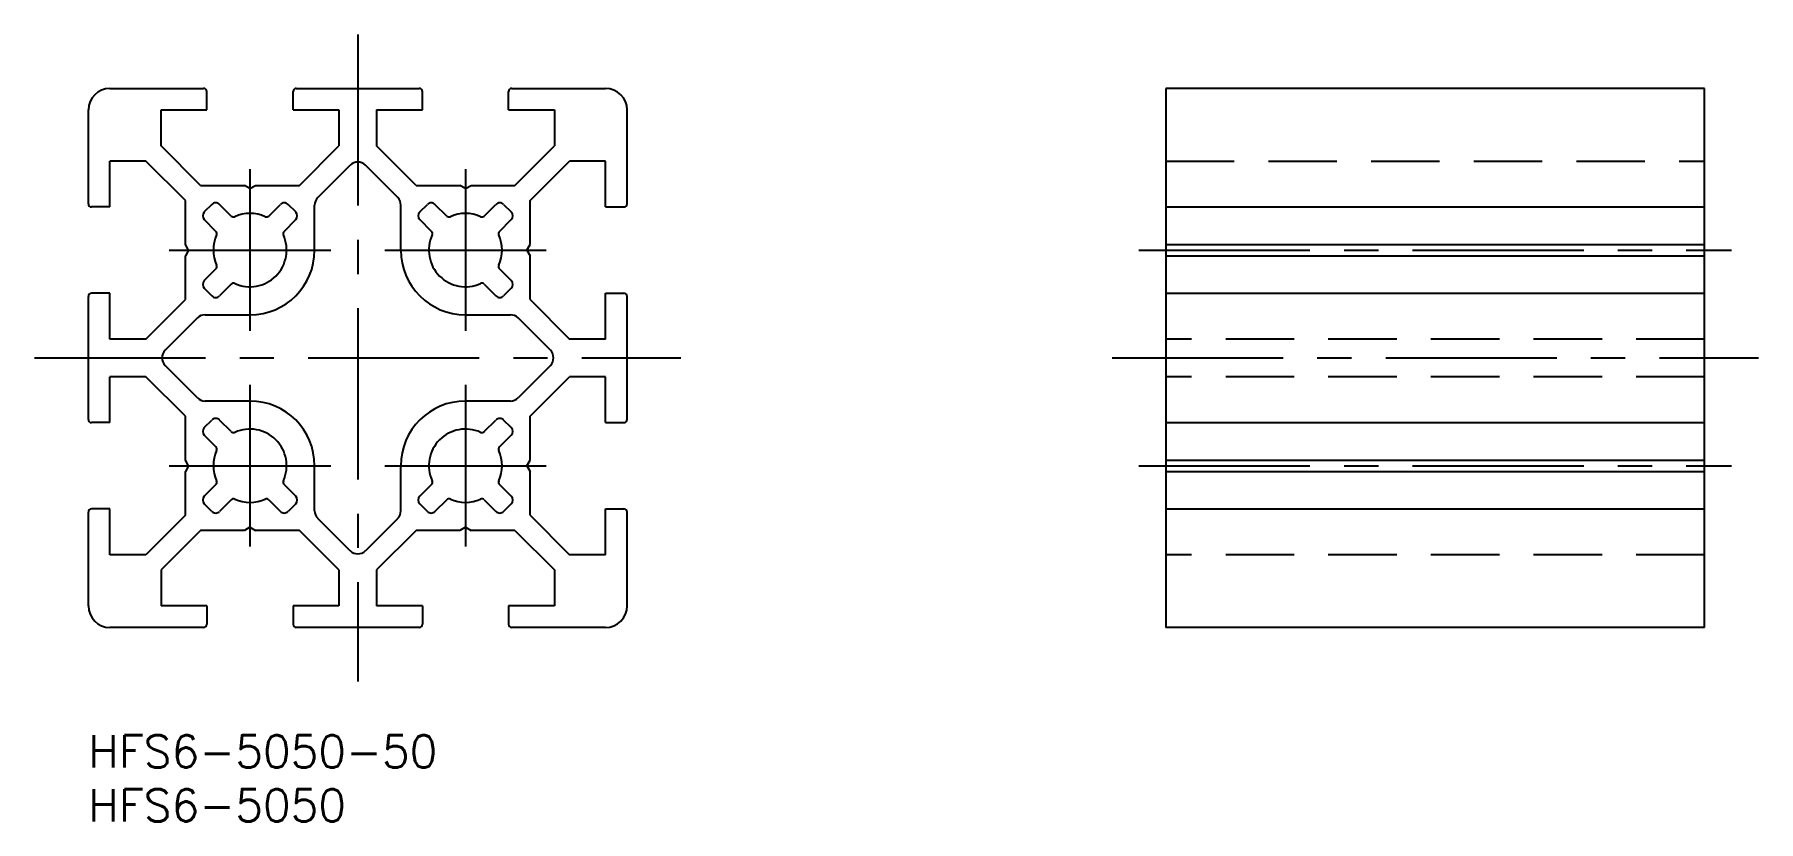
# Model space of a CAD drawing. Extents: x -5 to 155, y -8 to 65.
import ezdxf

# ---------------------------------------------------------------- set-up
doc = ezdxf.new("R2010")
doc.units = 0
doc.header["$LTSCALE"] = 0.5
doc.linetypes.add('CENTER', pattern=[50.8, 31.75, -6.35, 6.35, -6.35])
doc.linetypes.add('DASHED', pattern=[19.05, 12.7, -6.35])
for name, color, linetype in [('MSM_CENTER', 1, 'CENTER'), ('MSM_CONTINUOUS', 7, 'CONTINUOUS'), ('MSM_DASHED', 4, 'DASHED'), ('MSM_PART_NUMBER', 7, 'CONTINUOUS')]:
    doc.layers.add(name, color=color, linetype=linetype)
doc.styles.get("Standard").update_dxf_attribs({"font": 'txt.shx', "height": 3, "bigfont": 'bigfont.shx'})

# ---------------------------------------------------------------- blocks, each defined once
blk = doc.blocks.new('*U2')
at = {"layer": 'MSM_PART_NUMBER'}
blk.add_text('HFS6-5050-50', height=3, dxfattribs=at).set_placement((0, -3))
blk = doc.blocks.new('*U3')
at = {"layer": 'MSM_PART_NUMBER'}
blk.add_text('HFS6-5050', height=3, dxfattribs=at).set_placement((0, -8))

msp = doc.modelspace()

# ---------------------------------------------------------------- linework, layer by layer
at = {"layer": 'MSM_CENTER'}
for p, q in [((25, 65), (25, 5)), ((15, 52.5), (15, 37.5)), ((35, 52.5), (35, 37.5)), ((7.5, 45), (22.5, 45)), ((27.5, 45), (42.5, 45)), ((97.5, 45), (152.5, 45)), ((-5, 35), (55, 35)), ((95, 35), (155, 35)), ((15, 32.5), (15, 17.5)), ((35, 32.5), (35, 17.5)), ((7.5, 25), (22.5, 25)), ((27.5, 25), (42.5, 25)), ((97.5, 25), (152.5, 25))]:
    msp.add_line(p, q, dxfattribs=at)
at = {"layer": 'MSM_CONTINUOUS'}
for p, q in [((2, 60), (10.7, 60)), ((11, 58), (11, 59.7)), ((19, 58), (19, 59.7)), ((19.3, 60), (30.7, 60)), ((31, 58), (31, 59.7)), ((39, 58), (39, 59.7)), ((39.3, 60), (48, 60)), ((150, 60), (100, 60)), ((100, 60), (100, 10)), ((150, 10), (150, 60)), ((0, 49.3), (0, 58)), ((6.75, 58), (11, 58)), ((6.75, 54.66), (6.75, 58)), ((19, 58), (23.25, 58)), ((23.25, 58), (23.25, 54.66)), ((26.75, 58), (31, 58)), ((26.75, 58), (26.75, 54.66)), ((39, 58), (43.25, 58)), ((43.25, 58), (43.25, 54.66)), ((50, 49.3), (50, 58)), ((10.41, 51), (6.75, 54.66)), ((19.59, 51), (23.25, 54.66)), ((30.41, 51), (26.75, 54.66)), ((39.59, 51), (43.25, 54.66)), ((2, 49), (2, 53.25)), ((5.34, 53.25), (2, 53.25)), ((9, 49.59), (5.34, 53.25)), ((21.29, 49.88), (24.29, 52.88)), ((28.71, 49.88), (25.71, 52.88)), ((41, 49.59), (44.66, 53.25)), ((48, 53.25), (44.66, 53.25)), ((48, 49), (48, 53.25)), ((10.41, 51), (14.48, 51)), ((15, 50.7), (14.48, 51)), ((15, 50.7), (15.52, 51)), ((15.52, 51), (19.59, 51)), ((30.41, 51), (34.48, 51)), ((35, 50.7), (34.48, 51)), ((35, 50.7), (35.52, 51)), ((35.52, 51), (39.59, 51)), ((2, 49), (0.3, 49)), ((9, 45.52), (9, 49.59)), ((11.46, 49.24), (10.76, 48.54)), ((13.26, 48.16), (12.17, 49.24)), ((16.74, 48.16), (17.83, 49.24)), ((19.24, 48.54), (18.54, 49.24)), ((21, 45), (21, 49.17)), ((29, 45), (29, 49.17)), ((30.76, 48.54), (31.46, 49.24)), ((33.26, 48.16), (32.17, 49.24)), ((36.74, 48.16), (37.83, 49.24)), ((38.54, 49.24), (39.24, 48.54)), ((41, 45.52), (41, 49.59)), ((48, 49), (49.7, 49)), ((100, 49), (150, 49)), ((11.84, 46.74), (10.76, 47.83)), ((18.16, 46.74), (19.24, 47.83)), ((31.84, 46.74), (30.76, 47.83)), ((38.16, 46.74), (39.24, 47.83)), ((9.3, 45), (9, 45.52)), ((9.3, 45), (9, 44.48)), ((40.7, 45), (41, 45.52)), ((40.7, 45), (41, 44.48)), ((100, 45.52), (150, 45.52)), ((9, 40.41), (9, 44.48)), ((11.84, 43.26), (10.76, 42.17)), ((38.16, 43.26), (39.24, 42.17)), ((41, 40.41), (41, 44.48)), ((100, 44.48), (150, 44.48)), ((13.26, 41.84), (12.17, 40.76)), ((36.74, 41.84), (37.83, 40.76)), ((0, 29.3), (0, 40.7)), ((2, 41), (0.3, 41)), ((2, 36.75), (2, 41)), ((5.34, 36.75), (9, 40.41)), ((10.76, 41.46), (11.46, 40.76)), ((39.24, 41.46), (38.54, 40.76)), ((41, 40.41), (44.66, 36.75)), ((48, 36.75), (48, 41)), ((48, 41), (49.7, 41)), ((50, 29.3), (50, 40.7)), ((100, 41), (150, 41)), ((10.12, 38.71), (7.12, 35.71)), ((10.83, 39), (15, 39)), ((35, 39), (39.17, 39)), ((42.88, 35.71), (39.88, 38.71)), ((5.34, 36.75), (2, 36.75)), ((48, 36.75), (44.66, 36.75)), ((10.12, 31.29), (7.12, 34.29)), ((42.88, 34.29), (39.88, 31.29)), ((2, 29), (2, 33.25)), ((5.34, 33.25), (2, 33.25)), ((9, 29.59), (5.34, 33.25)), ((41, 29.59), (44.66, 33.25)), ((48, 33.25), (44.66, 33.25)), ((48, 29), (48, 33.25)), ((15, 31), (10.83, 31)), ((39.17, 31), (35, 31)), ((2, 29), (0.3, 29)), ((9, 25.52), (9, 29.59)), ((10.76, 28.54), (11.46, 29.24)), ((13.26, 28.16), (12.17, 29.24)), ((36.74, 28.16), (37.83, 29.24)), ((39.24, 28.54), (38.54, 29.24)), ((41, 25.52), (41, 29.59)), ((48, 29), (49.7, 29)), ((100, 29), (150, 29)), ((11.84, 26.74), (10.76, 27.83)), ((38.16, 26.74), (39.24, 27.83)), ((9.3, 25), (9, 25.52)), ((9.3, 25), (9, 24.48)), ((9, 20.41), (9, 24.48)), ((21, 20.83), (21, 25)), ((29, 20.83), (29, 25)), ((40.7, 25), (41, 25.52)), ((40.7, 25), (41, 24.48)), ((41, 20.41), (41, 24.48)), ((100, 25.52), (150, 25.52)), ((100, 24.48), (150, 24.48)), ((11.84, 23.26), (10.76, 22.17)), ((18.16, 23.26), (19.24, 22.17)), ((31.84, 23.26), (30.76, 22.17)), ((38.16, 23.26), (39.24, 22.17)), ((2, 21), (0.3, 21)), ((2, 16.75), (2, 21)), ((11.46, 20.76), (10.76, 21.46)), ((13.26, 21.84), (12.17, 20.76)), ((16.74, 21.84), (17.83, 20.76)), ((19.24, 21.46), (18.54, 20.76)), ((30.76, 21.46), (31.46, 20.76)), ((33.26, 21.84), (32.17, 20.76)), ((36.74, 21.84), (37.83, 20.76)), ((38.54, 20.76), (39.24, 21.46)), ((48, 16.75), (48, 21)), ((48, 21), (49.7, 21)), ((100, 21), (150, 21)), ((0, 12), (0, 20.7)), ((9, 20.41), (5.34, 16.75)), ((15, 19.3), (14.48, 19)), ((15, 19.3), (15.52, 19)), ((24.29, 17.12), (21.29, 20.12)), ((28.71, 20.12), (25.71, 17.12)), ((35, 19.3), (34.48, 19)), ((35, 19.3), (35.52, 19)), ((41, 20.41), (44.66, 16.75)), ((50, 12), (50, 20.7)), ((10.41, 19), (6.75, 15.34)), ((14.48, 19), (10.41, 19)), ((19.59, 19), (15.52, 19)), ((23.25, 15.34), (19.59, 19)), ((30.41, 19), (26.75, 15.34)), ((34.48, 19), (30.41, 19)), ((39.59, 19), (35.52, 19)), ((39.59, 19), (43.25, 15.34)), ((5.34, 16.75), (2, 16.75)), ((48, 16.75), (44.66, 16.75)), ((6.75, 15.34), (6.75, 12)), ((23.25, 15.34), (23.25, 12)), ((26.75, 15.34), (26.75, 12)), ((43.25, 15.34), (43.25, 12)), ((11, 12), (6.75, 12)), ((11, 12), (11, 10.3)), ((23.25, 12), (19, 12)), ((19, 12), (19, 10.3)), ((31, 12), (26.75, 12)), ((31, 12), (31, 10.3)), ((43.25, 12), (39, 12)), ((39, 12), (39, 10.3)), ((10.7, 10), (2, 10)), ((30.7, 10), (19.3, 10)), ((48, 10), (39.3, 10)), ((150, 10), (100, 10))]:
    msp.add_line(p, q, dxfattribs=at)
for centre, radius, start, end in [((2, 58), 2, 90, 180), ((10.7, 59.7), 0.3, 0, 90), ((19.3, 59.7), 0.3, 90, 180), ((30.7, 59.7), 0.3, 0, 90), ((39.3, 59.7), 0.3, 90, 180), ((48, 58), 2, 0, 90), ((25, 52.17), 1, 45, 135), ((22, 49.17), 1, 135, 180), ((28, 49.17), 1, 0, 45), ((0.3, 49.3), 0.3, 180, 270), ((11.11, 48.18), 0.5, 135.0004, 225), ((11.82, 48.89), 0.5, 45, 135.0004), ((13.47, 48.37), 0.3, 225, 294.43), ((15, 45), 3.4, 65.57, 114.43), ((16.53, 48.37), 0.3, 245.57, 315), ((18.18, 48.89), 0.5, 44.9996, 135), ((18.89, 48.18), 0.5, 315, 44.9996), ((31.11, 48.18), 0.5, 135.0004, 225), ((31.82, 48.89), 0.5, 45, 135.0004), ((33.47, 48.37), 0.3, 225, 294.43), ((35, 45), 3.4, 65.57, 114.43), ((36.53, 48.37), 0.3, 245.57, 315), ((38.18, 48.89), 0.5, 44.9996, 135), ((38.89, 48.18), 0.5, 315, 44.9996), ((49.7, 49.3), 0.3, 270, 0), ((15, 45), 3.4, 155.57, 204.43), ((11.63, 46.53), 0.3, 335.57, 45), ((15, 45), 3.4, 245.57, 24.43), ((18.37, 46.53), 0.3, 135, 204.43), ((35, 45), 3.4, 155.57, 294.43), ((31.63, 46.53), 0.3, 335.57, 45), ((38.37, 46.53), 0.3, 135, 204.43), ((35, 45), 3.4, 335.57, 24.43), ((15, 45), 6, 270, 0), ((35, 45), 6, 180, 270), ((11.63, 43.47), 0.3, 315, 24.43), ((38.37, 43.47), 0.3, 155.57, 225), ((11.11, 41.82), 0.5, 135, 224.9996), ((13.47, 41.63), 0.3, 65.57, 135), ((36.53, 41.63), 0.3, 45, 114.43), ((38.89, 41.82), 0.5, 315.0004, 45), ((0.3, 40.7), 0.3, 90, 180), ((11.82, 41.11), 0.5, 224.9996, 315), ((38.18, 41.11), 0.5, 225, 315.0004), ((49.7, 40.7), 0.3, 0, 90), ((10.83, 38), 1, 90, 135), ((39.17, 38), 1, 45, 90), ((7.83, 35), 1, 135, 225), ((42.17, 35), 1, 315, 45), ((10.83, 32), 1, 225, 270), ((15, 25), 6, 0, 90), ((35, 25), 6, 90, 180), ((39.17, 32), 1, 270, 315), ((0.3, 29.3), 0.3, 180, 270), ((11.82, 28.89), 0.5, 45, 135.0004), ((38.18, 28.89), 0.5, 44.9996, 135), ((49.7, 29.3), 0.3, 270, 0), ((11.11, 28.18), 0.5, 135.0004, 225), ((13.47, 28.37), 0.3, 225, 294.43), ((15, 25), 3.4, 335.57, 114.43), ((35, 25), 3.4, 65.57, 204.43), ((36.53, 28.37), 0.3, 245.57, 315), ((38.89, 28.18), 0.5, 315, 44.9996), ((15, 25), 3.4, 155.57, 204.43), ((11.63, 26.53), 0.3, 335.57, 45), ((38.37, 26.53), 0.3, 135, 204.43), ((35, 25), 3.4, 335.57, 24.43), ((11.63, 23.47), 0.3, 315, 24.43), ((18.37, 23.47), 0.3, 155.57, 225), ((31.63, 23.47), 0.3, 315, 24.43), ((38.37, 23.47), 0.3, 155.57, 225), ((0.3, 20.7), 0.3, 90, 180), ((11.11, 21.82), 0.5, 135, 224.9996), ((13.47, 21.63), 0.3, 65.57, 135), ((15, 25), 3.4, 245.57, 294.43), ((16.53, 21.63), 0.3, 45, 114.43), ((18.89, 21.82), 0.5, 315.0004, 45), ((22, 20.83), 1, 180, 225), ((28, 20.83), 1, 315, 0), ((31.11, 21.82), 0.5, 135, 224.9996), ((33.47, 21.63), 0.3, 65.57, 135), ((35, 25), 3.4, 245.57, 294.43), ((36.53, 21.63), 0.3, 45, 114.43), ((38.89, 21.82), 0.5, 315.0004, 45), ((49.7, 20.7), 0.3, 0, 90), ((11.82, 21.11), 0.5, 224.9996, 315), ((18.18, 21.11), 0.5, 225, 315.0004), ((31.82, 21.11), 0.5, 224.9996, 315), ((38.18, 21.11), 0.5, 225, 315.0004), ((25, 17.83), 1, 225, 315), ((2, 12), 2, 180, 270), ((48, 12), 2, 270, 0), ((10.7, 10.3), 0.3, 270, 0), ((19.3, 10.3), 0.3, 180, 270), ((30.7, 10.3), 0.3, 270, 0), ((39.3, 10.3), 0.3, 180, 270)]:
    msp.add_arc(centre, radius, start, end, dxfattribs=at)
at = {"layer": 'MSM_DASHED'}
for p, q in [((100, 53.25), (150, 53.25)), ((150, 36.75), (100, 36.75)), ((150, 33.25), (100, 33.25)), ((150, 16.75), (100, 16.75))]:
    msp.add_line(p, q, dxfattribs=at)

# ---------------------------------------------------------------- block references
at = {"layer": 'MSM_CONTINUOUS'}
for name in ['*U2', '*U3']:
    msp.add_blockref(name, (0, 0), dxfattribs=at)

doc.saveas('drawing.dxf')
